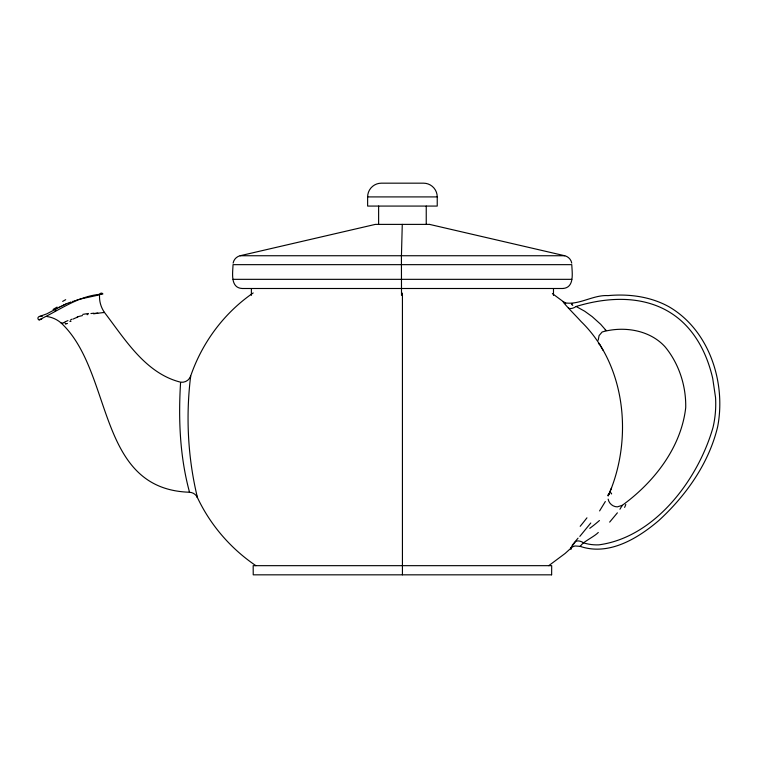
<?xml version="1.0" encoding="UTF-8"?>
<svg xmlns="http://www.w3.org/2000/svg" width="758" height="758" viewBox="0 0 758 758"><rect width="100%" height="100%" fill="white"/><g stroke="black" fill="none" stroke-linecap="round" stroke-linejoin="round"><path stroke-width="1.14" d="M551.635 574.829L551.691 565.667L253.172 565.667L253.229 574.829L551.597 574.829M402.271 224.387L401.418 256.744L401.503 295.364M580.562 546.139C582.362 542.084 594.13 536.844 598.299 532.467M180.575 382.582C178.291 419.155 179.845 456.373 189.434 491.895M562.635 288.495L242.228 288.495C229.987 287.917 232.801 272.596 233.038 264.656L571.788 264.656C572.034 272.577 574.896 287.832 562.711 288.495M190.447 377.854C185.776 417.336 187.937 457.652 197.137 496.338M190.438 377.958L190.59 376.688M190.495 377.512L190.665 376.044C202.092 342.673 224.065 312.94 253.2 292.948M598.214 340.228L599.085 335.586L602.155 331.985C623.474 325.864 649.777 329.777 665.202 346.974C679.026 363.793 686.17 385.955 685.715 407.662C681.148 447.608 653.983 482.325 622.214 505.368L621.427 506.164M233.132 263.13C233.71 259.52 236.591 256.583 240.125 255.74L375.343 224.387L429.511 224.387M608.153 496.007C633.12 440.076 626.373 365.536 581.168 321.619C575.379 315.224 569.163 309.207 563.592 302.613C561.981 300.395 565.26 303.067 565.695 303.664M608.75 494.557L611.573 487.811M605.339 501.521L599.597 510.92M619.93 509.234L622.28 505.33L617.325 506.865C612.89 506.827 608.939 503.501 608.153 499.143M617.391 512.825L609.659 522.11M590.785 523.001L579.823 536.389M572.006 547.219L565.155 553.435L548.754 565.667M571.361 547.816L570.556 548.28L575.493 541.591A9.162 5.012 39.5 0 1 583.66 542.851M55.789 309.131L46.788 313.85L39.577 316.446M55.486 309.302L57.276 308.316M57.665 308.099L58.574 307.606M58.802 307.483L59.323 307.208M59.039 307.36L60.943 306.374M60.384 306.658L60.915 306.384M61.91 305.891L64.885 304.489M62.004 305.844L62.554 305.569M63.672 305.038L64.326 304.735M64.98 304.441L65.633 304.147M65.387 304.261L66.401 303.816M66.912 303.598L67.945 303.172M42.391 316.247A27.477 27.477 0 0 0 39.492 316.474A1.829 1.829 0 0 0 38.876 319.904C59.2 310.458 78.074 295.8 101.563 294.151M68.466 302.963L69.499 302.556M41.785 319.023L40.202 319.601M70.011 302.357L71.044 301.978M572.584 546.831L575.028 545.968L580.221 546.366M40.051 319.649L39.227 319.923M72.588 301.428L73.109 301.258M74.132 300.917L75.165 300.585M76.34 300.215L77.496 299.865M78.131 316.636L82.47 315.565M568.396 308.004A9.162 5.012 -43.1 0 0 576.137 306.478C603.775 298.055 634.948 295.459 661.781 307.994A81.286 81.286 0 0 1 679.604 319.412C693.826 331.426 703.405 348.074 709.156 365.612A142.134 142.134 0 0 1 712.71 378.365L715.543 397.524A103.211 103.211 0 0 1 713.06 427.275C698.326 479.132 655.13 537.356 598.829 544.85A44.665 44.665 0 0 1 583.651 542.889M78.633 299.533L80.32 299.059M80.869 298.917L99.563 294.843A1.829 1.829 0 0 1 102.927 293.943L101.553 294.151M64.487 322.756L63.435 322.917M99.544 294.843L99.563 294.843A27.459 27.459 0 0 0 104.462 312.429C125.07 339.385 145.489 373.4 180.594 382.174A9.162 9.162 0 0 0 190.675 376.025M93.518 313.793L104.462 312.429L103.429 312.533M62.696 322.974L62.213 322.984M367.63 196.909L437.233 196.909L437.233 206.072L367.63 206.072L367.63 196.909A13.739 13.739 0 0 1 381.369 183.171L423.495 183.171A13.739 13.739 0 0 1 437.233 196.909M240.163 255.74L564.701 255.74C568.263 256.564 571.153 259.511 571.74 263.13M233.076 279.332L571.788 279.332M429.521 224.387L564.738 255.74M580.031 546.319C608.636 556.173 637.582 538.606 658.711 520.623C686.142 495.457 708.806 463.441 717.627 426.868L717.674 426.65C726.155 382.392 709.213 330.081 668.926 306.734C650.478 296.53 628.818 293.697 608.039 295.611C593.353 294.691 579.349 305.199 565.117 302.868M576.137 306.478L584.712 311.235L592.216 316.664L600.706 324.329L606.049 330.45L605.13 330.109M572.641 303.721L571.75 303.522M552.374 293.583L564.132 302.281M255.891 565.667C230.783 548.678 210.345 525.019 197.431 497.57L197.383 497.371M598.422 343.393L599.455 344.227L599.152 343.393M599.275 343.63L603.103 350.338M189.386 491.705L189.538 492.264A9.153 9.153 0 0 1 197.431 497.57L197.269 496.907M189.491 492.094L189.528 492.236C96.058 489.346 113.691 372.112 61.095 322.955A27.477 27.477 0 0 0 46.731 316.474M197.165 496.462L197.326 497.125M197.099 496.196L197.241 496.784M553.482 288.495L553.482 295.364M426.242 206.072L426.242 224.387M402.432 293.138L402.432 574.829M378.621 206.072L378.621 224.387M251.381 288.495L251.381 295.364M61.199 323.154A32.793 1.44 -10.7 0 1 61.341 323.05M65.69 299.685A32.31 0.587 -29.7 0 1 62.658 301.4M55.116 310.837A35.967 1.554 -24.4 0 1 55.988 310.41M70.977 321.354A34.157 1.213 -8.5 0 1 69.888 321.477M65.084 322.169A40.382 3.961 -21.4 0 1 64.165 322.321M67.945 320.577A33.949 8.452 -46.7 0 1 65.273 321.705M67.471 323.448A25.601 6.121 -46.2 0 1 65.377 323.874M66.041 323.657A20.409 2.17 -35.8 0 1 65.501 323.704M70.314 320.141A17.434 1.459 -25.6 0 1 72.124 319.109M73.289 319.023A14.07 4.965 -14.6 0 1 77.335 317.28M77.098 317.09A14.374 6.329 -12.2 0 1 78.197 316.73M82.755 314.409A19.623 4.264 -12.3 0 1 88.487 313.499M87.066 314.655A22.721 3.354 -11.8 0 1 87.937 314.513M90.922 313.556A19.793 1.687 -10.5 0 1 93.84 313.196M94.163 313.509A22.484 0.559 -9.1 0 1 97.791 313.035M57.068 307.094A39.956 3.572 -33.6 0 1 53.088 309.444M572.783 305.379A10.157 1.44 23.7 0 1 572.11 303.702M572.119 545.381A18.903 0.521 -49.5 0 1 578.051 538.152M586.948 517.828A69.423 11.313 -48 0 1 580.192 526.298M610.455 492.88A37.976 5.458 -51.8 0 1 611.573 493.97M608.143 495.353A21.158 1.109 -59.3 0 1 609.167 494.225M607.916 495.182A16.013 0.597 -62.4 0 1 608.826 494.083M599.445 520.519A68.201 27.042 -30.6 0 1 589.771 528.317M625.776 504.421A40.288 8.196 -43.2 0 1 624.611 507.396M571.125 549.285A46.882 4.358 -58 0 1 570.793 549.152"/></g></svg>
